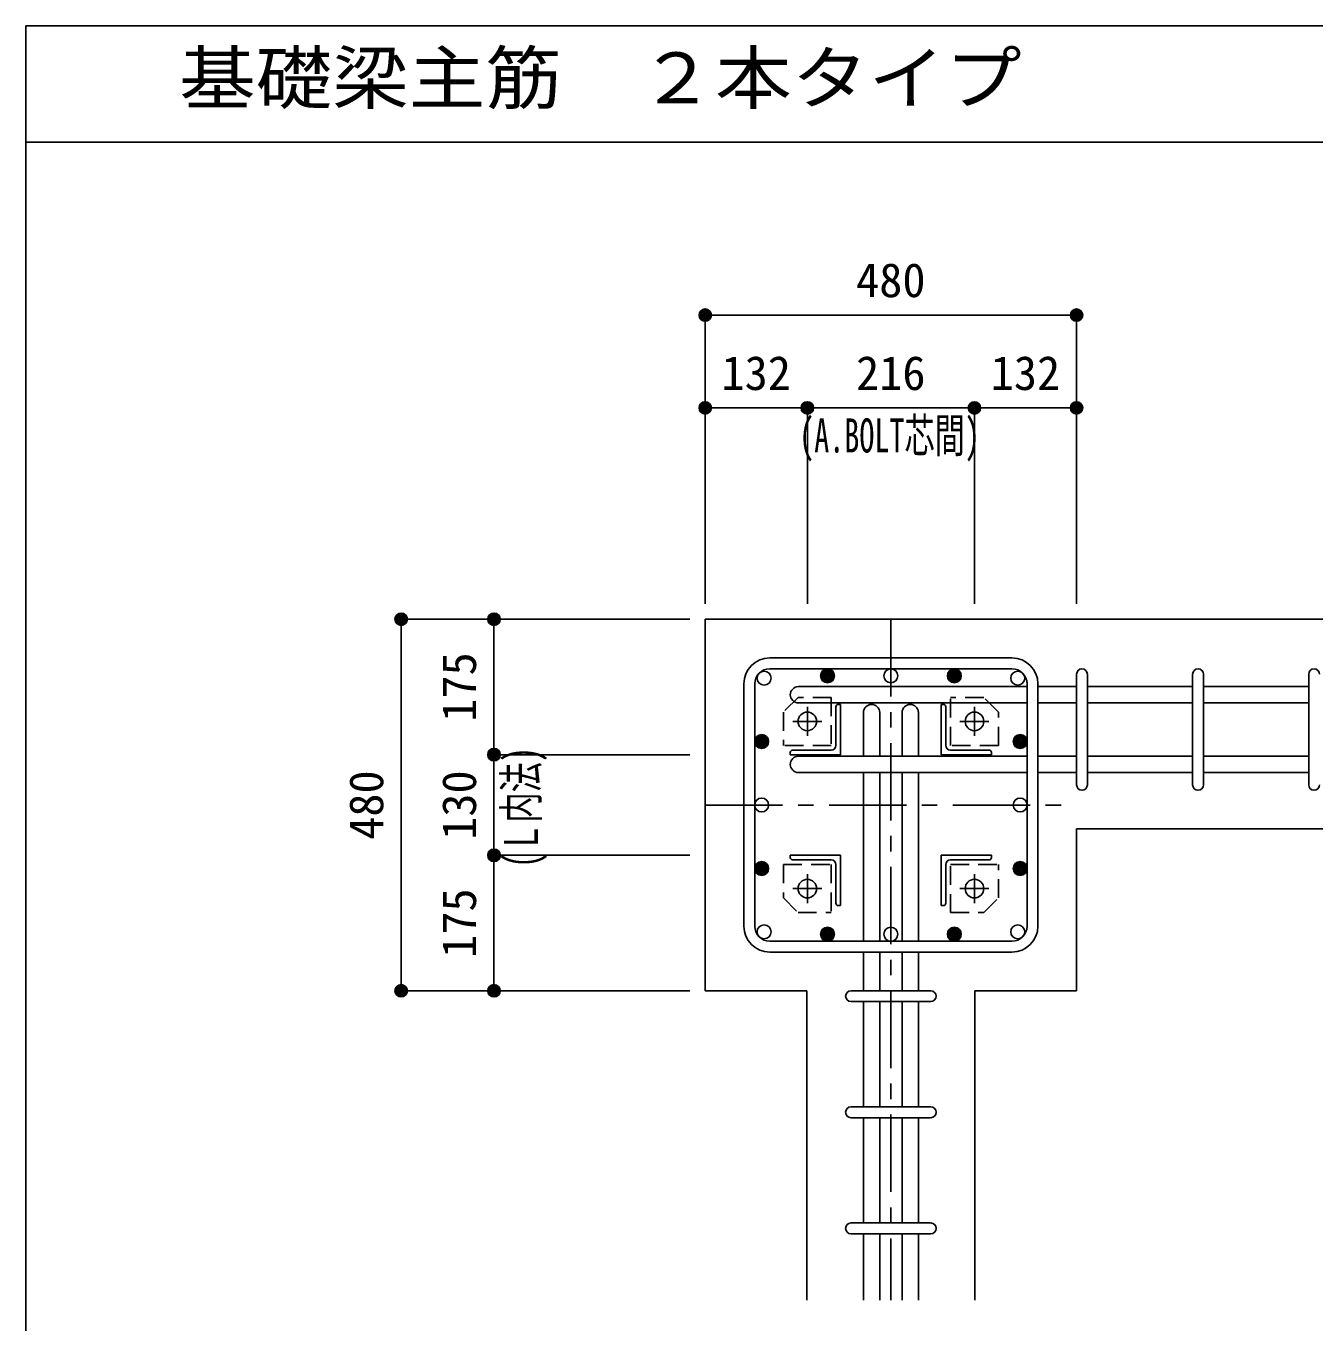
# Model space of a CAD drawing. Units: millimetres at full size, sheet at 1:20. Extents: x -3982 to 3969, y -2797 to 2801.
# Drawn here: x -3982 to -2317, y 1126 to 2801 of the extents above; entities that cross this region are included whole.
import ezdxf
from ezdxf.enums import TextEntityAlignment as Align

# ---------------------------------------------------------------- set-up
doc = ezdxf.new("R2010")
doc.units = ezdxf.units.MM
doc.header["$LTSCALE"] = 20
doc.header["$PDMODE"] = 32
doc.header["$PDSIZE"] = 12
doc.linetypes.add('CHAIN1', pattern=[8, 5, -1, 1, -1])
doc.linetypes.add('DASHED1', pattern=[1.8, 1.2, -0.6])
for name, color, linetype in [('6-1_躯体線', 2, 'Continuous'), ('6-2_A.Bolt_', 4, 'Continuous'), ('6-3_柱型主筋', 4, 'Continuous'), ('6-4_フープ', 7, 'Continuous'), ('6-5_梁主筋', 7, 'Continuous'), ('6-6_S.T.P.', 7, 'Continuous'), ('6-7_文字', 7, 'Continuous'), ('6-9', 4, 'DASHED1'), ('6-D_寸法', 4, 'Continuous'), ('F-0_枠', 6, 'Continuous')]:
    doc.layers.add(name, color=color, linetype=linetype)
doc.styles.add('ＭＳ ゴシック', font='')
doc.styles.get('ＭＳ ゴシック').set_extended_font_data('MS Gothic')

msp = doc.modelspace()

# ---------------------------------------------------------------- linework, layer by layer
at = {"layer": '6-1_躯体線'}
for p, q in [((-2223.87, 2034.12), (-3103.87, 2034.12)), ((-3103.87, 1554.12), (-3103.87, 2034.12)), ((-2623.87, 1554.12), (-2623.87, 1763.12)), ((-2223.87, 1763.12), (-2623.87, 1763.12)), ((-2972.37, 1554.12), (-3103.87, 1554.12)), ((-2972.37, 1154.12), (-2972.37, 1554.12)), ((-2755.37, 1154.12), (-2755.37, 1554.12)), ((-2623.87, 1554.12), (-2755.37, 1554.12))]:
    msp.add_line(p, q, dxfattribs=at)
at = {"layer": '6-2_A.Bolt_', "linetype": 'CHAIN1'}
for p, q in [((-2971.87, 1920.92), (-2971.87, 1883.42)), ((-2755.87, 1883.42), (-2755.87, 1920.92)), ((-2953.17, 1902.12), (-2990.67, 1902.12)), ((-2737.07, 1902.12), (-2774.57, 1902.12)), ((-2971.87, 1704.82), (-2971.87, 1667.32)), ((-2755.87, 1667.32), (-2755.87, 1704.82)), ((-2990.67, 1686.12), (-2953.17, 1686.12)), ((-2774.57, 1686.12), (-2737.07, 1686.12))]:
    msp.add_line(p, q, dxfattribs=at)
at = {"layer": '6-2_A.Bolt_'}
for p, q in [((-2934.87, 1921.12), (-2934.87, 1871.12)), ((-2934.87, 1877.12), (-2934.87, 1915.12)), ((-2928.87, 1924.13), (-2931.87, 1924.13)), ((-2928.87, 1924.13), (-2928.87, 1859.12)), ((-2798.87, 1924.12), (-2798.87, 1859.12)), ((-2798.87, 1924.12), (-2795.87, 1924.12)), ((-2792.87, 1921.12), (-2792.87, 1871.12)), ((-2792.87, 1915.12), (-2792.87, 1877.12)), ((-2993.87, 1859.12), (-2993.87, 1862.12)), ((-2993.87, 1859.12), (-2928.87, 1859.12)), ((-2990.87, 1865.12), (-2940.87, 1865.12)), ((-2984.87, 1865.12), (-2946.87, 1865.12)), ((-2733.87, 1859.12), (-2798.87, 1859.12)), ((-2736.87, 1865.12), (-2786.87, 1865.12)), ((-2780.87, 1865.12), (-2742.87, 1865.12)), ((-2733.87, 1859.12), (-2733.87, 1862.12)), ((-2993.87, 1729.12), (-2928.87, 1729.12)), ((-2993.87, 1729.12), (-2993.87, 1726.12)), ((-2928.87, 1664.13), (-2928.87, 1729.12)), ((-2798.87, 1664.12), (-2798.87, 1729.12)), ((-2733.87, 1729.12), (-2798.87, 1729.12)), ((-2733.87, 1729.12), (-2733.87, 1726.12)), ((-2990.87, 1723.12), (-2940.87, 1723.12)), ((-2946.87, 1723.12), (-2984.87, 1723.12)), ((-2934.87, 1667.12), (-2934.87, 1717.12)), ((-2934.87, 1673.12), (-2934.87, 1711.12)), ((-2792.87, 1667.12), (-2792.87, 1717.12)), ((-2792.87, 1711.12), (-2792.87, 1673.12)), ((-2736.87, 1723.12), (-2786.87, 1723.12)), ((-2742.87, 1723.12), (-2780.87, 1723.12)), ((-2928.87, 1664.13), (-2931.87, 1664.13)), ((-2798.87, 1664.12), (-2795.87, 1664.12))]:
    msp.add_line(p, q, dxfattribs=at)
at = {"layer": '6-2_A.Bolt_', "color": 3}
for centre in [(-2971.87, 1902.12), (-2755.87, 1902.12), (-2971.87, 1686.12), (-2755.87, 1686.12)]:
    msp.add_circle(centre, 12, dxfattribs=at)
at = {"layer": '6-2_A.Bolt_'}
for centre, radius, start, end in [((-2931.87, 1921.12), 3, 90, 180), ((-2795.87, 1921.12), 3, 0, 90), ((-2990.87, 1862.12), 3, 90, 180), ((-2940.87, 1871.12), 6, 270, 0), ((-2786.87, 1871.12), 6, 180, 270), ((-2736.87, 1862.12), 3, 0, 90), ((-2990.87, 1726.12), 3, 180, 270), ((-2736.87, 1726.12), 3, 270, 0), ((-2940.87, 1717.12), 6, 0, 90), ((-2786.87, 1717.12), 6, 90, 180), ((-2931.87, 1667.12), 3, 180, 270), ((-2795.87, 1667.12), 3, 270, 0)]:
    msp.add_arc(centre, radius, start, end, dxfattribs=at)
at = {"layer": '6-3_柱型主筋', "color": 3}
for centre in [(-3027.79, 1958.05), (-2863.87, 1961.12), (-2699.94, 1958.05), (-3030.87, 1794.12), (-2696.87, 1794.12), (-3027.79, 1630.2), (-2863.87, 1627.12), (-2699.94, 1630.2)]:
    msp.add_circle(centre, 9, dxfattribs=at)
at = {"layer": '6-3_柱型主筋'}
for centre, radius in [((-2945.83, 1961.12), 9), ((-2945.83, 1961.12), 7.6), ((-2945.83, 1961.12), 6.2), ((-2945.83, 1961.12), 4.8), ((-2945.83, 1961.12), 3.4), ((-2945.83, 1961.12), 2), ((-2945.83, 1961.12), 0.6), ((-2781.9, 1961.12), 9), ((-2781.9, 1961.12), 7.6), ((-2781.9, 1961.12), 6.2), ((-2781.9, 1961.12), 4.8), ((-2781.9, 1961.12), 3.4), ((-2781.9, 1961.12), 2), ((-2781.9, 1961.12), 0.6), ((-3030.87, 1876.09), 9), ((-3030.87, 1876.09), 7.6), ((-3030.87, 1876.09), 6.2), ((-3030.87, 1876.09), 4.8), ((-3030.87, 1876.09), 3.4), ((-3030.87, 1876.09), 2), ((-3030.87, 1876.09), 0.6), ((-2696.87, 1876.09), 9), ((-2696.87, 1876.09), 7.6), ((-2696.87, 1876.09), 6.2), ((-2696.87, 1876.09), 4.8), ((-2696.87, 1876.09), 3.4), ((-2696.87, 1876.09), 2), ((-2696.87, 1876.09), 0.6), ((-3030.87, 1712.16), 9), ((-3030.87, 1712.16), 7.6), ((-3030.87, 1712.16), 6.2), ((-3030.87, 1712.16), 4.8), ((-3030.87, 1712.16), 3.4), ((-3030.87, 1712.16), 2), ((-3030.87, 1712.16), 0.6), ((-2696.87, 1712.16), 9), ((-2696.87, 1712.16), 7.6), ((-2696.87, 1712.16), 6.2), ((-2696.87, 1712.16), 4.8), ((-2696.87, 1712.16), 3.4), ((-2696.87, 1712.16), 2), ((-2696.87, 1712.16), 0.6), ((-2945.83, 1627.12), 9), ((-2945.83, 1627.12), 7.6), ((-2945.83, 1627.12), 6.2), ((-2945.83, 1627.12), 4.8), ((-2945.83, 1627.12), 3.4), ((-2945.83, 1627.12), 2), ((-2945.83, 1627.12), 0.6), ((-2781.9, 1627.12), 9), ((-2781.9, 1627.12), 7.6), ((-2781.9, 1627.12), 6.2), ((-2781.9, 1627.12), 4.8), ((-2781.9, 1627.12), 3.4), ((-2781.9, 1627.12), 2), ((-2781.9, 1627.12), 0.6)]:
    msp.add_circle(centre, radius, dxfattribs=at)
at = {"layer": '6-4_フープ'}
for p, q in [((-2707.37, 1984.12), (-3020.37, 1984.12)), ((-2707.37, 1970.12), (-3020.37, 1970.12)), ((-3053.87, 1637.62), (-3053.87, 1950.62)), ((-3039.87, 1637.62), (-3039.87, 1950.62)), ((-2687.87, 1637.62), (-2687.87, 1950.62)), ((-2673.87, 1637.62), (-2673.87, 1950.62)), ((-2707.37, 1618.12), (-3020.37, 1618.12)), ((-2707.37, 1604.12), (-3020.37, 1604.12))]:
    msp.add_line(p, q, dxfattribs=at)
for centre, radius, start, end in [((-3020.37, 1950.62), 33.5, 90, 180), ((-2707.37, 1950.62), 33.5, 0, 90), ((-3020.37, 1950.62), 19.5, 90, 180), ((-2707.37, 1950.62), 19.5, 0, 90), ((-3020.37, 1637.62), 33.5, 180, 270), ((-3020.37, 1637.62), 19.5, 180, 270), ((-2707.37, 1637.62), 19.5, 270, 0), ((-2707.37, 1637.62), 33.5, 270, 0)]:
    msp.add_arc(centre, radius, start, end, dxfattribs=at)
at = {"layer": '6-5_梁主筋'}
for p, q in [((-2687.87, 1947.05), (-2983.37, 1947.05)), ((-2623.87, 1947.05), (-2673.87, 1947.05)), ((-2473.87, 1947.05), (-2609.87, 1947.05)), ((-2323.87, 1947.05), (-2459.87, 1947.05)), ((-2687.87, 1926.05), (-2983.37, 1926.05)), ((-2623.87, 1926.05), (-2673.87, 1926.05)), ((-2473.87, 1926.05), (-2609.87, 1926.05)), ((-2323.87, 1926.05), (-2459.87, 1926.05)), ((-2899.37, 1913.63), (-2899.37, 1857.12)), ((-2878.37, 1913.63), (-2878.37, 1857.12)), ((-2849.37, 1913.63), (-2849.37, 1857.12)), ((-2828.37, 1913.63), (-2828.37, 1857.12)), ((-2687.87, 1857.12), (-2983.37, 1857.12)), ((-2623.87, 1857.12), (-2673.87, 1857.12)), ((-2473.87, 1857.12), (-2609.87, 1857.12)), ((-2323.87, 1857.12), (-2459.87, 1857.12)), ((-2687.87, 1836.12), (-2983.37, 1836.12)), ((-2899.37, 1836.12), (-2899.37, 1618.12)), ((-2878.37, 1836.12), (-2878.37, 1618.12)), ((-2849.37, 1836.12), (-2849.37, 1618.12)), ((-2828.37, 1836.12), (-2828.37, 1618.12)), ((-2623.87, 1836.12), (-2673.87, 1836.12)), ((-2473.87, 1836.12), (-2609.87, 1836.12)), ((-2323.87, 1836.12), (-2459.87, 1836.12)), ((-2899.37, 1604.12), (-2899.37, 1554.12)), ((-2878.37, 1604.12), (-2878.37, 1554.12)), ((-2849.37, 1604.12), (-2849.37, 1554.12)), ((-2828.37, 1604.12), (-2828.37, 1554.12)), ((-2899.37, 1540.12), (-2899.37, 1404.12)), ((-2878.37, 1540.12), (-2878.37, 1404.12)), ((-2849.37, 1540.12), (-2849.37, 1404.12)), ((-2828.37, 1540.12), (-2828.37, 1404.12)), ((-2899.37, 1390.12), (-2899.37, 1254.12)), ((-2878.37, 1390.12), (-2878.37, 1254.12)), ((-2849.37, 1390.12), (-2849.37, 1254.12)), ((-2828.37, 1390.12), (-2828.37, 1254.12)), ((-2899.37, 1240.12), (-2899.37, 1154.12)), ((-2878.37, 1240.12), (-2878.37, 1154.12)), ((-2849.37, 1240.12), (-2849.37, 1154.12)), ((-2828.37, 1240.12), (-2828.37, 1154.12))]:
    msp.add_line(p, q, dxfattribs=at)
for centre, start, end in [((-2983.37, 1936.55), 90, 270), ((-2888.87, 1913.63), 0, 180), ((-2838.87, 1913.63), 0, 180), ((-2983.37, 1846.62), 90, 270)]:
    msp.add_arc(centre, 10.5, start, end, dxfattribs=at)
at = {"layer": '6-6_S.T.P.'}
for p, q in [((-2623.87, 1820.12), (-2623.87, 1962.66)), ((-2623.87, 1820.12), (-2623.87, 1962.66)), ((-2623.87, 1820.12), (-2623.87, 1962.66)), ((-2623.87, 1820.12), (-2623.87, 1962.66)), ((-2609.87, 1820.12), (-2609.87, 1962.66)), ((-2609.87, 1820.12), (-2609.87, 1962.66)), ((-2609.87, 1820.12), (-2609.87, 1962.66)), ((-2609.87, 1820.12), (-2609.87, 1962.66)), ((-2473.87, 1820.12), (-2473.87, 1962.66)), ((-2459.87, 1820.12), (-2459.87, 1962.66)), ((-2323.87, 1820.12), (-2323.87, 1962.66)), ((-2915.37, 1554.12), (-2812.76, 1554.12)), ((-2915.37, 1540.12), (-2812.76, 1540.12)), ((-2915.37, 1404.12), (-2812.76, 1404.12)), ((-2915.37, 1390.12), (-2812.76, 1390.12)), ((-2915.37, 1254.12), (-2812.76, 1254.12)), ((-2915.37, 1240.12), (-2812.76, 1240.12))]:
    msp.add_line(p, q, dxfattribs=at)
for centre, start, end in [((-2616.87, 1963.05), 0, 180), ((-2616.87, 1963.05), 0, 180), ((-2616.87, 1963.05), 0, 180), ((-2616.87, 1963.05), 0, 180), ((-2466.87, 1963.05), 0, 180), ((-2316.87, 1963.05), 0, 180), ((-2616.87, 1820.12), 180, 0), ((-2616.87, 1820.12), 180, 0), ((-2616.87, 1820.12), 180, 0), ((-2616.87, 1820.12), 180, 0), ((-2466.87, 1820.12), 180, 0), ((-2316.87, 1820.12), 180, 0), ((-2915.37, 1547.12), 90, 270), ((-2915.37, 1547.12), 90, 270), ((-2915.37, 1547.12), 90, 270), ((-2915.37, 1547.12), 90, 270), ((-2812.37, 1547.12), 270, 90), ((-2812.37, 1547.12), 270, 90), ((-2812.37, 1547.12), 270, 90), ((-2812.37, 1547.12), 270, 90), ((-2915.37, 1397.12), 90, 270), ((-2812.37, 1397.12), 270, 90), ((-2915.37, 1247.12), 90, 270), ((-2812.37, 1247.12), 270, 90)]:
    msp.add_arc(centre, 7, start, end, dxfattribs=at)
at = {"layer": '6-9'}
for p, q in [((-2940.87, 1933.12), (-2983.87, 1933.12)), ((-2940.87, 1933.12), (-2940.87, 1871.12)), ((-2786.87, 1871.12), (-2786.87, 1933.12)), ((-2724.87, 1871.12), (-2724.87, 1914.12)), ((-2940.87, 1871.12), (-3002.87, 1871.12)), ((-2724.87, 1871.12), (-2786.87, 1871.12)), ((-3002.87, 1717.12), (-3002.87, 1674.12)), ((-2786.87, 1655.12), (-2743.87, 1655.12))]:
    msp.add_line(p, q, dxfattribs=at)
for points in [[(-2983.87, 1933.12), (-3002.87, 1914.12), (-3002.87, 1871.12)], [(-2724.87, 1914.12), (-2743.87, 1933.12), (-2786.87, 1933.12)], [(-3002.87, 1717.12), (-2940.87, 1717.12), (-2940.87, 1655.12)], [(-2786.87, 1655.12), (-2786.87, 1717.12), (-2724.87, 1717.12)], [(-2743.87, 1655.12), (-2724.87, 1674.12), (-2724.87, 1717.12)], [(-3002.87, 1674.12), (-2983.87, 1655.12), (-2940.87, 1655.12)]]:
    msp.add_lwpolyline(points, dxfattribs=at)
at = {"layer": '6-D_寸法'}
for p, q in [((-3103.87, 2427.15), (-2623.87, 2427.15)), ((-2623.87, 2427.15), (-2623.87, 2307.15)), ((-3103.87, 2307.15), (-2971.87, 2307.15)), ((-2971.87, 2307.15), (-2971.87, 2054.12)), ((-2971.87, 2307.15), (-2755.87, 2307.15)), ((-2755.87, 2307.15), (-2755.87, 2054.12)), ((-2755.87, 2307.15), (-2623.87, 2307.15)), ((-2623.87, 2307.15), (-2623.87, 2054.12)), ((-3496.89, 2034.12), (-3496.89, 1554.12)), ((-3376.89, 2034.12), (-3376.89, 1859.12)), ((-3376.89, 1859.12), (-3123.87, 1859.12)), ((-3376.89, 1859.12), (-3376.89, 1729.12)), ((-3376.89, 1729.12), (-3123.87, 1729.12)), ((-3376.89, 1729.12), (-3376.89, 1554.12))]:
    msp.add_line(p, q, dxfattribs=at)
at = {"layer": '6-D_寸法', "linetype": 'CHAIN1'}
for p, q in [((-2863.87, 2034.12), (-2863.87, 1154.12)), ((-3103.87, 1794.12), (-2623.87, 1794.12))]:
    msp.add_line(p, q, dxfattribs=at)
at = {"layer": '6-D_寸法'}
for points in [[(-3103.87, 2427.15), (-3103.87, 2307.15), (-3103.87, 2054.12)], [(-3496.89, 2034.12), (-3376.89, 2034.12), (-3123.87, 2034.12)], [(-3496.89, 1554.12), (-3376.89, 1554.12), (-3123.87, 1554.12)]]:
    msp.add_lwpolyline(points, dxfattribs=at)
for centre, radius in [((-3103.87, 2427.15), 8), ((-3103.87, 2427.15), 7.2), ((-3103.87, 2427.15), 6.4), ((-3103.87, 2427.15), 5.6), ((-3103.87, 2427.15), 4.8), ((-3103.87, 2427.15), 4), ((-3103.87, 2427.15), 3.2), ((-3103.87, 2427.15), 2.4), ((-3103.87, 2427.15), 1.6), ((-2623.87, 2427.15), 8), ((-2623.87, 2427.15), 7.2), ((-2623.87, 2427.15), 6.4), ((-2623.87, 2427.15), 5.6), ((-2623.87, 2427.15), 4.8), ((-2623.87, 2427.15), 4), ((-2623.87, 2427.15), 3.2), ((-2623.87, 2427.15), 2.4), ((-2623.87, 2427.15), 1.6), ((-3103.87, 2427.15), 0.8), ((-2623.87, 2427.15), 0.8), ((-3103.87, 2307.15), 8), ((-3103.87, 2307.15), 7.2), ((-3103.87, 2307.15), 6.4), ((-3103.87, 2307.15), 5.6), ((-3103.87, 2307.15), 4.8), ((-2971.87, 2307.15), 8), ((-2971.87, 2307.15), 7.2), ((-2971.87, 2307.15), 6.4), ((-2971.87, 2307.15), 5.6), ((-2971.87, 2307.15), 4.8), ((-2755.87, 2307.15), 8), ((-2755.87, 2307.15), 7.2), ((-2755.87, 2307.15), 6.4), ((-2755.87, 2307.15), 5.6), ((-2755.87, 2307.15), 4.8), ((-2623.87, 2307.15), 8), ((-2623.87, 2307.15), 7.2), ((-2623.87, 2307.15), 6.4), ((-2623.87, 2307.15), 5.6), ((-2623.87, 2307.15), 4.8), ((-3103.87, 2307.15), 4), ((-3103.87, 2307.15), 3.2), ((-3103.87, 2307.15), 2.4), ((-3103.87, 2307.15), 1.6), ((-3103.87, 2307.15), 0.8), ((-2971.87, 2307.15), 4), ((-2971.87, 2307.15), 3.2), ((-2971.87, 2307.15), 2.4), ((-2971.87, 2307.15), 1.6), ((-2971.87, 2307.15), 0.8), ((-2755.87, 2307.15), 4), ((-2755.87, 2307.15), 3.2), ((-2755.87, 2307.15), 2.4), ((-2755.87, 2307.15), 1.6), ((-2755.87, 2307.15), 0.8), ((-2623.87, 2307.15), 4), ((-2623.87, 2307.15), 3.2), ((-2623.87, 2307.15), 2.4), ((-2623.87, 2307.15), 1.6), ((-2623.87, 2307.15), 0.8), ((-3496.89, 2034.12), 8), ((-3496.89, 2034.12), 7.2), ((-3496.89, 2034.12), 6.4), ((-3496.89, 2034.12), 5.6), ((-3496.89, 2034.12), 4.8), ((-3496.89, 2034.12), 4), ((-3496.89, 2034.12), 3.2), ((-3496.89, 2034.12), 2.4), ((-3496.89, 2034.12), 1.6), ((-3496.89, 2034.12), 0.8), ((-3376.89, 2034.12), 8), ((-3376.89, 2034.12), 7.2), ((-3376.89, 2034.12), 6.4), ((-3376.89, 2034.12), 5.6), ((-3376.89, 2034.12), 4.8), ((-3376.89, 2034.12), 4), ((-3376.89, 2034.12), 3.2), ((-3376.89, 2034.12), 2.4), ((-3376.89, 2034.12), 1.6), ((-3376.89, 2034.12), 0.8), ((-3376.89, 1859.12), 8), ((-3376.89, 1859.12), 7.2), ((-3376.89, 1859.12), 6.4), ((-3376.89, 1859.12), 5.6), ((-3376.89, 1859.12), 4.8), ((-3376.89, 1859.12), 4), ((-3376.89, 1859.12), 3.2), ((-3376.89, 1859.12), 2.4), ((-3376.89, 1859.12), 1.6), ((-3376.89, 1859.12), 0.8), ((-3376.89, 1729.12), 8), ((-3376.89, 1729.12), 7.2), ((-3376.89, 1729.12), 6.4), ((-3376.89, 1729.12), 5.6), ((-3376.89, 1729.12), 4.8), ((-3376.89, 1729.12), 4), ((-3376.89, 1729.12), 3.2), ((-3376.89, 1729.12), 2.4), ((-3376.89, 1729.12), 1.6), ((-3376.89, 1729.12), 0.8), ((-3496.89, 1554.12), 8), ((-3496.89, 1554.12), 7.2), ((-3496.89, 1554.12), 6.4), ((-3496.89, 1554.12), 5.6), ((-3496.89, 1554.12), 4.8), ((-3496.89, 1554.12), 4), ((-3376.89, 1554.12), 8), ((-3376.89, 1554.12), 7.2), ((-3376.89, 1554.12), 6.4), ((-3376.89, 1554.12), 5.6), ((-3376.89, 1554.12), 4.8), ((-3376.89, 1554.12), 4), ((-3496.89, 1554.12), 3.2), ((-3496.89, 1554.12), 2.4), ((-3496.89, 1554.12), 1.6), ((-3496.89, 1554.12), 0.8), ((-3376.89, 1554.12), 3.2), ((-3376.89, 1554.12), 2.4), ((-3376.89, 1554.12), 1.6), ((-3376.89, 1554.12), 0.8)]:
    msp.add_circle(centre, radius, dxfattribs=at)
at = {"layer": '6-D_寸法', "color": 7}
for p in [(-3103.87, 2427.15), (-2623.87, 2427.15), (-3103.87, 2307.15), (-2971.87, 2307.15), (-2755.87, 2307.15), (-2623.87, 2307.15), (-3496.89, 2034.12), (-3376.89, 2034.12), (-3376.89, 1859.12), (-3376.89, 1729.12), (-3496.89, 1554.12), (-3376.89, 1554.12)]:
    msp.add_point(p, dxfattribs=at)
at = {"layer": 'F-0_枠'}
for q in [(3969.4, 2800.77), (-3981.92, -2796.83)]:
    msp.add_line((-3981.92, 2800.77), q, dxfattribs=at)
at = {"layer": 'F-0_枠', "color": 2}
msp.add_line((-3981.92, 2650.77), (2482.4, 2650.77), dxfattribs=at)

# ---------------------------------------------------------------- texts
at = {"layer": '6-7_文字', "color": 2, "style": 'ＭＳ ゴシック', "width": 1.1}
msp.add_text('\u3000\u3000基礎梁主筋\u3000２本タイプ', height=65.98, dxfattribs=at).set_placement((-3981.92, 2680.77), align=Align.BOTTOM_LEFT)
at = {"layer": '6-7_文字', "color": 4, "style": 'ＭＳ ゴシック', "width": 0.65}
msp.add_text('(A.BOLT芯間)', height=43.99, dxfattribs=at).set_placement((-2982.46, 2236.42), align=Align.BOTTOM_LEFT)
msp.add_text('(Ｌ内法)', height=43.99, rotation=90, dxfattribs=at).set_placement((-3306.68, 1713.07), align=Align.BOTTOM_LEFT)
at = {"layer": '6-D_寸法', "style": 'ＭＳ ゴシック'}
for s, p in [('480', (-2908.87, 2437.15)), ('132', (-3082.87, 2317.15)), ('216', (-2908.87, 2317.15)), ('132', (-2734.87, 2317.15))]:
    msp.add_text(s, height=43.99, dxfattribs=at).set_placement(p, align=Align.BOTTOM_LEFT)
for s, p in [('175', (-3386.89, 1901.62)), ('480', (-3506.89, 1749.12)), ('130', (-3386.89, 1749.12)), ('175', (-3386.89, 1596.62))]:
    msp.add_text(s, height=43.99, rotation=90, dxfattribs=at).set_placement(p, align=Align.BOTTOM_LEFT)

doc.saveas('drawing.dxf')
